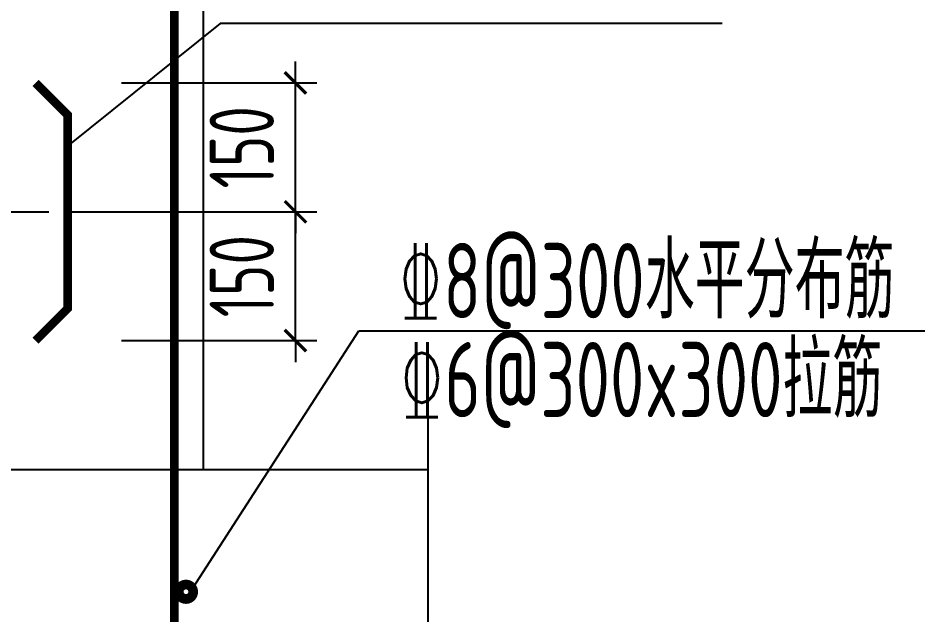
# Model space of a CAD drawing. Extents: x -668857 to 185752, y -270966 to 286822.
# Drawn here: x -262644 to -258420, y 183479 to 186257 of the extents above; entities that cross this region are included whole.
import ezdxf

# ---------------------------------------------------------------- set-up
doc = ezdxf.new("R2010")
doc.units = 0
doc.header["$LTSCALE"] = 1000
for name, pattern in [('CONTINOUS', [0]), ('DASH', [0.35, 0.25, -0.1]), ('DASHED', [0.75, 0.5, -0.25])]:
    doc.linetypes.add(name, pattern=pattern)
doc.layers.get('0').update_dxf_attribs({"linetype": 'CONTINUOUS'})
doc.layers.get('DEFPOINTS').update_dxf_attribs({"linetype": 'CONTINUOUS'})
for name, color, linetype in [('DIM', 2, 'CONTINUOUS'), ('REIN', 6, 'CONTINUOUS'), ('S-B板配筋号', 7, 'CONTINUOUS'), ('THIN', 7, 'CONTINUOUS'), ('中粗1', 4, 'CONTINUOUS'), ('标注', 142, 'CONTINUOUS'), ('结构', 7, 'DASHED'), ('说明文字', 7, 'CONTINUOUS')]:
    doc.layers.add(name, color=color, linetype=linetype)
doc.styles.add('TSSD_DIMENSION', font='Tssdeng.shx', dxfattribs={"width": 0.7, "bigfont": 'tssdchn.shx'})
doc.dimstyles.new('TSSD_25_100', dxfattribs={"dimtxt": 300, "dimasz": 100, "dimexe": 100, "dimexo": 250, "dimgap": 100, "dimtad": 1, "dimdec": 0, "dimlfac": 0.25, "dimzin": 0, "dimdsep": 46, "dimtxsty": 'TSSD_DIMENSION', "dimblk": 'ARCHTICK', "dimcen": 0, "dimdle": 100, "dimclrt": 7, "dimadec": 0, "dimazin": 0, "dimtfac": 1, "dimtdec": 0, "dimtix": 1, "dimtmove": 2, "dimatfit": 3, "dimldrblk": 'ARCHTICK', "dimfxl": 1, "dimtolj": 1, "dimtzin": 0, "dimarcsym": 0})

# ---------------------------------------------------------------- blocks, each defined once
blk = doc.blocks.new('_ArchTick')
at = {"color": 0, "linetype": 'ByBlock', "const_width": 0.15}
blk.add_lwpolyline([(-0.5, -0.5), (0.5, 0.5)], dxfattribs=at)
blk = doc.blocks.new('*D991')
at = {"layer": 'DEFPOINTS', "color": 0, "transparency": 16777216}
for p in [(-23958.5, -176228.1), (-23239, -176228.1), (-23239, -177428.1)]:
    blk.add_point(p, dxfattribs=at)
at = {"layer": 'DIM', "color": 0, "lineweight": -2, "transparency": 16777216}
for p, q in [((-23958.5, -177528.1), (-23958.5, -176128.1)), ((-23489, -176228.1), (-24058.5, -176228.1)), ((-23489, -177428.1), (-24058.5, -177428.1))]:
    blk.add_line(p, q, dxfattribs=at)
at = {"layer": 'DIM', "color": 0, "lineweight": -2, "transparency": 16777216, "xscale": 100, "yscale": 100, "zscale": 100}
for p, rotation in [((-23958.5, -176228.1), 90), ((-23958.5, -177428.1), 270)]:
    blk.add_blockref('_ArchTick', p, dxfattribs=dict(at, rotation=rotation))
at = {"layer": 'DIM', "color": 7, "transparency": 16777216, "insert": (-24208.5, -176828.1), "char_height": 300, "attachment_point": 5, "rotation": 90, "style": 'TSSD_DIMENSION'}
blk.add_mtext('\\A1;300', dxfattribs=at)
blk = doc.blocks.new('*D992')
at = {"layer": 'DEFPOINTS', "color": 0, "transparency": 16777216}
for p in [(-23141.5, -176228.1), (-22080.9, -176228.1), (-23141.5, -176828.1)]:
    blk.add_point(p, dxfattribs=at)
at = {"layer": 'DIM', "color": 0, "lineweight": -2, "transparency": 16777216}
for p, q in [((-22080.9, -176228.1), (-22080.9, -176128.1)), ((-22891.5, -176228.1), (-21980.9, -176228.1)), ((-22080.9, -176828.1), (-22080.9, -176228.1)), ((-22891.5, -176828.1), (-21980.9, -176828.1)), ((-22080.9, -176828.1), (-22080.9, -176928.1))]:
    blk.add_line(p, q, dxfattribs=at)
at = {"layer": 'DIM', "color": 0, "lineweight": -2, "transparency": 16777216, "xscale": 100, "yscale": 100, "zscale": 100}
for p, rotation in [((-22080.9, -176228.1), 270), ((-22080.9, -176828.1), 90)]:
    blk.add_blockref('_ArchTick', p, dxfattribs=dict(at, rotation=rotation))
at = {"layer": 'DIM', "color": 7, "transparency": 16777216, "insert": (-22330.9, -176528.1), "char_height": 300, "attachment_point": 5, "rotation": 90, "style": 'TSSD_DIMENSION'}
blk.add_mtext('\\A1;150', dxfattribs=at)
blk = doc.blocks.new('*D993')
at = {"layer": 'DEFPOINTS', "color": 0, "transparency": 16777216}
for p in [(-23141.5, -175628.1), (-22080.9, -175628.1), (-23141.5, -176228.1)]:
    blk.add_point(p, dxfattribs=at)
at = {"layer": 'DIM', "color": 0, "lineweight": -2, "transparency": 16777216}
for p, q in [((-22080.9, -175628.1), (-22080.9, -175528.1)), ((-22891.5, -175628.1), (-21980.9, -175628.1)), ((-22080.9, -176228.1), (-22080.9, -175628.1)), ((-22891.5, -176228.1), (-21980.9, -176228.1)), ((-22080.9, -176228.1), (-22080.9, -176328.1))]:
    blk.add_line(p, q, dxfattribs=at)
at = {"layer": 'DIM', "color": 0, "lineweight": -2, "transparency": 16777216, "xscale": 100, "yscale": 100, "zscale": 100}
for p, rotation in [((-22080.9, -175628.1), 270), ((-22080.9, -176228.1), 90)]:
    blk.add_blockref('_ArchTick', p, dxfattribs=dict(at, rotation=rotation))
at = {"layer": 'DIM', "color": 7, "transparency": 16777216, "insert": (-22330.9, -175928.1), "char_height": 300, "attachment_point": 5, "rotation": 90, "style": 'TSSD_DIMENSION'}
blk.add_mtext('\\A1;150', dxfattribs=at)
blk = doc.blocks.new('20210729.23145802')
at = {"layer": 'REIN', "elevation": 0}
blk.add_lwpolyline([(-22644.858, -171476.141, 40, 40, 0), (-22644.858, -171743.143, 40, 40, 0), (-22644.858, -179379.352, 30, 30, 0), (-22294.39, -179379.352, 30, 30, 0)], format="xyseb", dxfattribs=at)
at = {"layer": 'REIN', "linetype": 'ByBlock', "const_width": 40}
blk.add_lwpolyline([(-23291.486, -176828.15), (-23141.486, -176678.15), (-23141.486, -175778.149), (-23291.486, -175628.148)], dxfattribs=at)
at = {"layer": 'REIN', "linetype": 'ByBlock', "const_width": 67.2}
blk.add_lwpolyline([(-22590.885, -177974.371, 1), (-22590.885, -178019.731, 1)], format="xyb", close=True, dxfattribs=at)
at = {"layer": 'THIN'}
blk.add_lwpolyline([(-21464.795, -177148.149), (-21464.795, -178346.017), (-21244.795, -178416.017), (-21684.795, -178536.017), (-21464.795, -178606.017), (-21464.795, -179987.976)], dxfattribs=at)
at = {"layer": '中粗1', "linetype": 'ByBlock'}
blk.add_line((-22509.847, -177428.149), (-22509.847, -171476.141), dxfattribs=at)
blk.add_lwpolyline([(-24629.22, -177428.149), (-21464.795, -177428.149), (-21464.795, -179523.884), (-24629.22, -179523.884)], close=True, dxfattribs=at)
at = {"layer": '标注', "linetype": 'CONTINOUS'}
for p, q in [((-22432.077, -175351.892), (-23141.486, -175921.031)), ((-20093.148, -175351.892), (-22432.077, -175351.892))]:
    blk.add_line(p, q, dxfattribs=at)
at = {"layer": '结构', "linetype": 'DASH'}
blk.add_line((-23829.328, -176228.149), (-22509.847, -176228.149), dxfattribs=at)
at = {"layer": '说明文字', "color": 0}
for p, q in [((-22574.725, -178003.031), (-21785.362, -176782.802)), ((-21785.362, -176782.802), (-19148.908, -176782.802))]:
    blk.add_line(p, q, dxfattribs=at)
at = {"layer": '说明文字', "color": 0, "style": 'TSSD_DIMENSION', "width": 0.7}
for s, p in [('\x848@300水平分布筋', (-21602.432, -176723.8)), ('\x846@300x300拉筋', (-21596.904, -177184.313))]:
    blk.add_text(s, height=350, dxfattribs=at).set_placement(p)
at = {"layer": 'DIM'}
for base, p1, p2, picture, middle in [((-22080.918, -175628.148, 0), (-23141.486, -176228.149, 0), (-23141.486, -175628.148, 0), '*D993', (-22330.918, -175928.149, 0)), ((-23958.503, -176228.149, 0), (-23239.048, -177428.149, 0), (-23239.048, -176228.149, 0), '*D991', (-24208.503, -176828.149, 0)), ((-22080.918, -176228.149, 0), (-23141.486, -176828.15, 0), (-23141.486, -176228.149, 0), '*D992', (-22330.918, -176528.149, 0))]:
    dim = blk.add_linear_dim(base=base, p1=p1, p2=p2, angle=90, dimstyle='TSSD_25_100', dxfattribs=at)
    dim.commit()
    dim.dimension.update_dxf_attribs({"geometry": picture, "text_midpoint": middle})

msp = doc.modelspace()

# ---------------------------------------------------------------- block references
at = {"layer": 'S-B板配筋号'}
msp.add_blockref('20210729.23145802', (-239271.37, 361583.24), dxfattribs=at)

doc.saveas('drawing.dxf')
